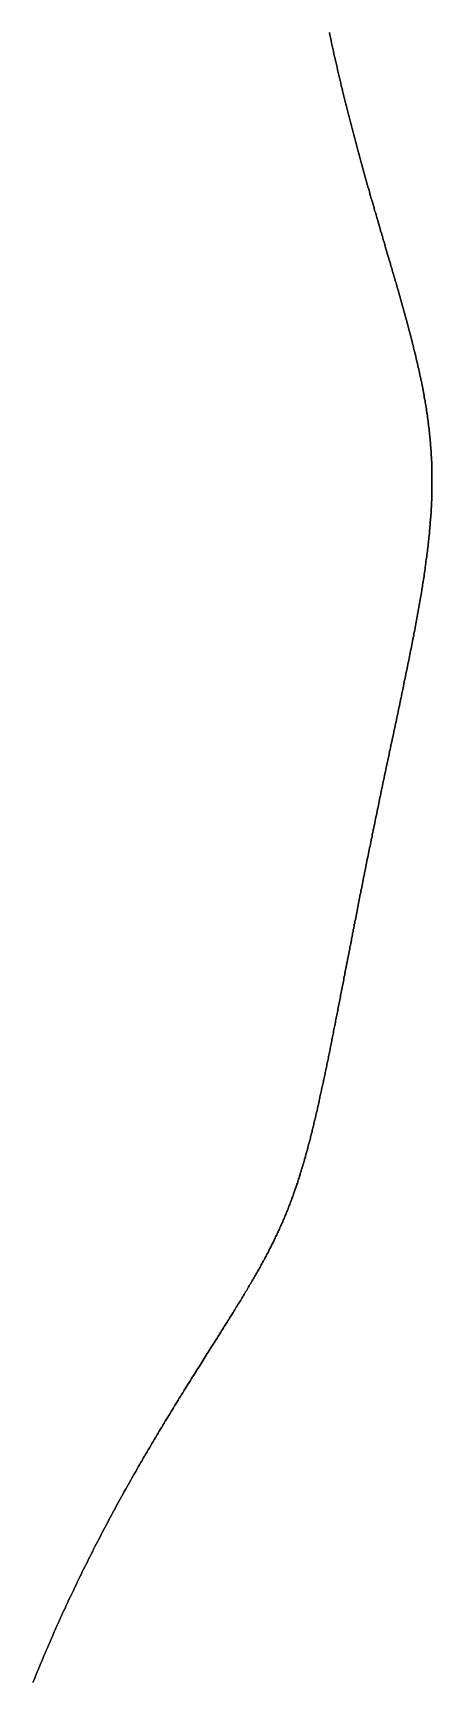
# Model space of a CAD drawing. Header units: inches. Extents: x 130170 to 284068, y 377793 to 804530.
# Drawn here: x 248925.5 to 248954.1, y 748283.8 to 748401.9 of the extents above; entities that cross this region are included whole.
import ezdxf

# ---------------------------------------------------------------- set-up
doc = ezdxf.new("R2010")
doc.units = ezdxf.units.IN
doc.header["$MEASUREMENT"] = 0
doc.layers.add('muni_il', color=7, linetype='Continuous')

msp = doc.modelspace()

# ---------------------------------------------------------------- linework, layer by layer
at = {"layer": 'muni_il'}
for points in [[(248946.74, 748401.99), (248946.78, 748401.8), (248946.82, 748401.61), (248946.86, 748401.41), (248946.9, 748401.22), (248946.95, 748401.03), (248946.99, 748400.83), (248947.03, 748400.64), (248947.07, 748400.45), (248947.12, 748400.26), (248947.16, 748400.06), (248947.2, 748399.87), (248947.25, 748399.68), (248947.29, 748399.49), (248947.33, 748399.3), (248947.38, 748399.11), (248947.42, 748398.92), (248947.47, 748398.73), (248947.51, 748398.54), (248947.56, 748398.35), (248947.6, 748398.16), (248947.65, 748397.97), (248947.69, 748397.79), (248947.74, 748397.6), (248947.78, 748397.41), (248947.83, 748397.22), (248947.88, 748397.03), (248947.92, 748396.85), (248947.97, 748396.66), (248948.02, 748396.48), (248948.06, 748396.29), (248948.11, 748396.1), (248948.16, 748395.92), (248948.2, 748395.74), (248948.25, 748395.55), (248948.3, 748395.37), (248948.35, 748395.18), (248948.39, 748395), (248948.44, 748394.82), (248948.49, 748394.64), (248948.54, 748394.46), (248948.59, 748394.27), (248948.63, 748394.09), (248948.68, 748393.91), (248948.73, 748393.73), (248948.78, 748393.55), (248948.83, 748393.37), (248948.88, 748393.2), (248948.92, 748393.02), (248948.97, 748392.84), (248949.02, 748392.66), (248949.07, 748392.49), (248949.12, 748392.31), (248949.17, 748392.13), (248949.22, 748391.96), (248949.27, 748391.78), (248949.31, 748391.61), (248949.36, 748391.44), (248949.41, 748391.26), (248949.46, 748391.09), (248949.51, 748390.92), (248949.56, 748390.75), (248949.61, 748390.57), (248949.65, 748390.4), (248949.7, 748390.23), (248949.75, 748390.06), (248949.8, 748389.89), (248949.85, 748389.73), (248949.9, 748389.56), (248949.95, 748389.39), (248949.99, 748389.22), (248950.04, 748389.06), (248950.09, 748388.89), (248950.14, 748388.72), (248950.19, 748388.56), (248950.23, 748388.4), (248950.28, 748388.23), (248950.33, 748388.07), (248950.38, 748387.91), (248950.42, 748387.74), (248950.47, 748387.58), (248950.52, 748387.42), (248950.57, 748387.26), (248950.61, 748387.1), (248950.66, 748386.94), (248950.71, 748386.78), (248950.75, 748386.62), (248950.8, 748386.46), (248950.85, 748386.31), (248950.89, 748386.15), (248950.94, 748385.99), (248950.98, 748385.84), (248951.03, 748385.68), (248951.07, 748385.53), (248951.12, 748385.38), (248951.16, 748385.22), (248951.21, 748385.07), (248951.25, 748384.92), (248951.3, 748384.77), (248951.34, 748384.61), (248951.39, 748384.46), (248951.43, 748384.31), (248951.47, 748384.16), (248951.52, 748384.01), (248951.56, 748383.87), (248951.6, 748383.72), (248951.64, 748383.57), (248951.69, 748383.42), (248951.73, 748383.28), (248951.77, 748383.13), (248951.81, 748382.99), (248951.85, 748382.84), (248951.89, 748382.7), (248951.93, 748382.55), (248951.97, 748382.41), (248952.01, 748382.27), (248952.05, 748382.13), (248952.09, 748381.98), (248952.13, 748381.84), (248952.17, 748381.7), (248952.21, 748381.56), (248952.25, 748381.42), (248952.29, 748381.28), (248952.32, 748381.14), (248952.36, 748381.01), (248952.4, 748380.87), (248952.43, 748380.73), (248952.47, 748380.59), (248952.51, 748380.46), (248952.54, 748380.32), (248952.58, 748380.19), (248952.61, 748380.05), (248952.65, 748379.92), (248952.68, 748379.78), (248952.71, 748379.65), (248952.75, 748379.52), (248952.78, 748379.38), (248952.81, 748379.25), (248952.85, 748379.12), (248952.88, 748378.99), (248952.91, 748378.86), (248952.94, 748378.73), (248952.97, 748378.6), (248953, 748378.47), (248953.03, 748378.34), (248953.06, 748378.21), (248953.09, 748378.08), (248953.12, 748377.95), (248953.15, 748377.82), (248953.18, 748377.69), (248953.21, 748377.57), (248953.23, 748377.44), (248953.26, 748377.31), (248953.29, 748377.19), (248953.31, 748377.06), (248953.34, 748376.94), (248953.36, 748376.81), (248953.39, 748376.69), (248953.41, 748376.56), (248953.44, 748376.44), (248953.46, 748376.31), (248953.49, 748376.19), (248953.51, 748376.07), (248953.53, 748375.94), (248953.55, 748375.82), (248953.57, 748375.7), (248953.6, 748375.57), (248953.62, 748375.45), (248953.64, 748375.33), (248953.66, 748375.21), (248953.68, 748375.09), (248953.7, 748374.97), (248953.71, 748374.84), (248953.73, 748374.72), (248953.75, 748374.6), (248953.77, 748374.48), (248953.78, 748374.36), (248953.8, 748374.24), (248953.82, 748374.12), (248953.83, 748374), (248953.85, 748373.88), (248953.86, 748373.76), (248953.88, 748373.64), (248953.89, 748373.52), (248953.9, 748373.41), (248953.92, 748373.29), (248953.93, 748373.17), (248953.94, 748373.05), (248953.95, 748372.93), (248953.96, 748372.81), (248953.97, 748372.69), (248953.99, 748372.58), (248954, 748372.46), (248954, 748372.34), (248954.01, 748372.22), (248954.02, 748372.1), (248954.03, 748371.98), (248954.04, 748371.87), (248954.05, 748371.75), (248954.05, 748371.63), (248954.06, 748371.51), (248954.06, 748371.39), (248954.07, 748371.28), (248954.08, 748371.16), (248954.08, 748371.04), (248954.08, 748370.92), (248954.09, 748370.81), (248954.09, 748370.69), (248954.09, 748370.57), (248954.1, 748370.45), (248954.1, 748370.33), (248954.1, 748370.21), (248954.1, 748370.1), (248954.1, 748369.98), (248954.1, 748369.86), (248954.1, 748369.74), (248954.1, 748369.62), (248954.1, 748369.51), (248954.1, 748369.39), (248954.1, 748369.27), (248954.1, 748369.15), (248954.1, 748369.03), (248954.09, 748368.91), (248954.09, 748368.79), (248954.09, 748368.67), (248954.08, 748368.55), (248954.08, 748368.43), (248954.07, 748368.31), (248954.07, 748368.19), (248954.06, 748368.07), (248954.06, 748367.95), (248954.05, 748367.83), (248954.04, 748367.71), (248954.04, 748367.59), (248954.03, 748367.47), (248954.02, 748367.35), (248954.01, 748367.23), (248954, 748367.11), (248953.99, 748366.99), (248953.98, 748366.87), (248953.97, 748366.74), (248953.96, 748366.62), (248953.95, 748366.5), (248953.94, 748366.38), (248953.93, 748366.26), (248953.92, 748366.13), (248953.91, 748366.01), (248953.9, 748365.89), (248953.88, 748365.76), (248953.87, 748365.64), (248953.86, 748365.51), (248953.84, 748365.39), (248953.83, 748365.27), (248953.82, 748365.14), (248953.8, 748365.02), (248953.79, 748364.89), (248953.77, 748364.77), (248953.76, 748364.64), (248953.74, 748364.52), (248953.72, 748364.39), (248953.71, 748364.26), (248953.69, 748364.14), (248953.67, 748364.01), (248953.66, 748363.88), (248953.64, 748363.76), (248953.62, 748363.63), (248953.6, 748363.5), (248953.58, 748363.37), (248953.57, 748363.24), (248953.55, 748363.11), (248953.53, 748362.99), (248953.51, 748362.86), (248953.49, 748362.73), (248953.47, 748362.6), (248953.45, 748362.47), (248953.43, 748362.34), (248953.41, 748362.21), (248953.38, 748362.08), (248953.36, 748361.95), (248953.34, 748361.81), (248953.32, 748361.68), (248953.3, 748361.55), (248953.28, 748361.42), (248953.25, 748361.29), (248953.23, 748361.16), (248953.21, 748361.02), (248953.18, 748360.89), (248953.16, 748360.76), (248953.14, 748360.62), (248953.11, 748360.49), (248953.09, 748360.36), (248953.06, 748360.22), (248953.04, 748360.09), (248953.02, 748359.95), (248952.99, 748359.82), (248952.97, 748359.68), (248952.94, 748359.55), (248952.91, 748359.41), (248952.89, 748359.27), (248952.86, 748359.14), (248952.84, 748359), (248952.81, 748358.87), (248952.79, 748358.73), (248952.76, 748358.59), (248952.73, 748358.45), (248952.71, 748358.32), (248952.68, 748358.18), (248952.65, 748358.04), (248952.62, 748357.9), (248952.6, 748357.77), (248952.57, 748357.63), (248952.54, 748357.49), (248952.51, 748357.35), (248952.49, 748357.21), (248952.46, 748357.07), (248952.43, 748356.93), (248952.4, 748356.79), (248952.37, 748356.65), (248952.35, 748356.51), (248952.32, 748356.37), (248952.29, 748356.23), (248952.26, 748356.09), (248952.23, 748355.95), (248952.2, 748355.81), (248952.17, 748355.67), (248952.14, 748355.53), (248952.11, 748355.39), (248952.08, 748355.24), (248952.06, 748355.1), (248952.03, 748354.96), (248952, 748354.82), (248951.97, 748354.68), (248951.94, 748354.54), (248951.91, 748354.39), (248951.88, 748354.25), (248951.85, 748354.11), (248951.82, 748353.97), (248951.79, 748353.82), (248951.76, 748353.68), (248951.73, 748353.54), (248951.7, 748353.4), (248951.67, 748353.25), (248951.64, 748353.11), (248951.61, 748352.97), (248951.58, 748352.82), (248951.55, 748352.68), (248951.52, 748352.54), (248951.49, 748352.39), (248951.46, 748352.25), (248951.43, 748352.11), (248951.4, 748351.96), (248951.37, 748351.82), (248951.34, 748351.68), (248951.31, 748351.53), (248951.28, 748351.39), (248951.25, 748351.25), (248951.21, 748351.1), (248951.18, 748350.96), (248951.15, 748350.82), (248951.12, 748350.67), (248951.09, 748350.53), (248951.06, 748350.39), (248951.03, 748350.24), (248951, 748350.1), (248950.97, 748349.96), (248950.94, 748349.81), (248950.91, 748349.67), (248950.88, 748349.53), (248950.85, 748349.38), (248950.82, 748349.24), (248950.79, 748349.1), (248950.76, 748348.96), (248950.73, 748348.81), (248950.7, 748348.67), (248950.67, 748348.53), (248950.64, 748348.39), (248950.61, 748348.24), (248950.58, 748348.1), (248950.55, 748347.96), (248950.52, 748347.82), (248950.49, 748347.67), (248950.46, 748347.53), (248950.43, 748347.39), (248950.4, 748347.25), (248950.37, 748347.11), (248950.34, 748346.97), (248950.32, 748346.82), (248950.29, 748346.68), (248950.26, 748346.54), (248950.23, 748346.4), (248950.2, 748346.26), (248950.17, 748346.12), (248950.14, 748345.98), (248950.11, 748345.84), (248950.08, 748345.7), (248950.05, 748345.56), (248950.02, 748345.42), (248950, 748345.28), (248949.97, 748345.14), (248949.94, 748345), (248949.91, 748344.86), (248949.88, 748344.73), (248949.85, 748344.59), (248949.82, 748344.45), (248949.8, 748344.31), (248949.77, 748344.17), (248949.74, 748344.03), (248949.71, 748343.9), (248949.68, 748343.76), (248949.66, 748343.62), (248949.63, 748343.49), (248949.6, 748343.35), (248949.57, 748343.21), (248949.55, 748343.08), (248949.52, 748342.94), (248949.49, 748342.81), (248949.46, 748342.67), (248949.44, 748342.54), (248949.41, 748342.4), (248949.38, 748342.27), (248949.36, 748342.13), (248949.33, 748342), (248949.3, 748341.86), (248949.27, 748341.73), (248949.25, 748341.6), (248949.22, 748341.46), (248949.2, 748341.33), (248949.17, 748341.2), (248949.14, 748341.07), (248949.12, 748340.93), (248949.09, 748340.8), (248949.06, 748340.67), (248949.04, 748340.54), (248949.01, 748340.41), (248948.99, 748340.28), (248948.96, 748340.15), (248948.93, 748340.02), (248948.91, 748339.89), (248948.88, 748339.76), (248948.86, 748339.63), (248948.83, 748339.5), (248948.81, 748339.37), (248948.78, 748339.25), (248948.76, 748339.12), (248948.73, 748338.99), (248948.71, 748338.86), (248948.68, 748338.74), (248948.66, 748338.61), (248948.63, 748338.48), (248948.61, 748338.36), (248948.58, 748338.23), (248948.56, 748338.11), (248948.53, 748337.98), (248948.51, 748337.86), (248948.49, 748337.73), (248948.46, 748337.61), (248948.44, 748337.48), (248948.41, 748337.36), (248948.39, 748337.24), (248948.37, 748337.12), (248948.34, 748336.99), (248948.32, 748336.87), (248948.3, 748336.75), (248948.27, 748336.63), (248948.25, 748336.51), (248948.22, 748336.39), (248948.2, 748336.26), (248948.18, 748336.14), (248948.15, 748336.02), (248948.13, 748335.91), (248948.11, 748335.79), (248948.09, 748335.67), (248948.06, 748335.55), (248948.04, 748335.43), (248948.02, 748335.31), (248947.99, 748335.19), (248947.97, 748335.08), (248947.95, 748334.96), (248947.93, 748334.84), (248947.9, 748334.73), (248947.88, 748334.61), (248947.86, 748334.5), (248947.84, 748334.38), (248947.81, 748334.27), (248947.79, 748334.15), (248947.77, 748334.04), (248947.75, 748333.92), (248947.73, 748333.81), (248947.7, 748333.69), (248947.68, 748333.58), (248947.66, 748333.47), (248947.64, 748333.36), (248947.62, 748333.24), (248947.6, 748333.13), (248947.57, 748333.02), (248947.55, 748332.91), (248947.53, 748332.8), (248947.51, 748332.69), (248947.49, 748332.58), (248947.47, 748332.47), (248947.45, 748332.36), (248947.42, 748332.25), (248947.4, 748332.14), (248947.38, 748332.03), (248947.36, 748331.92), (248947.34, 748331.82), (248947.32, 748331.71), (248947.3, 748331.6), (248947.28, 748331.49), (248947.26, 748331.39), (248947.23, 748331.28), (248947.21, 748331.18), (248947.19, 748331.07), (248947.17, 748330.96), (248947.15, 748330.86), (248947.13, 748330.75), (248947.11, 748330.65), (248947.09, 748330.55), (248947.07, 748330.44), (248947.05, 748330.34), (248947.03, 748330.23), (248947.01, 748330.13), (248946.99, 748330.03), (248946.97, 748329.93), (248946.95, 748329.83), (248946.93, 748329.72), (248946.91, 748329.62), (248946.89, 748329.52), (248946.87, 748329.42), (248946.85, 748329.32), (248946.83, 748329.22), (248946.81, 748329.12), (248946.79, 748329.02), (248946.77, 748328.92), (248946.75, 748328.82), (248946.73, 748328.72), (248946.71, 748328.62), (248946.69, 748328.53), (248946.67, 748328.43), (248946.65, 748328.33), (248946.63, 748328.23), (248946.61, 748328.14), (248946.59, 748328.04), (248946.57, 748327.94), (248946.55, 748327.85), (248946.53, 748327.75), (248946.51, 748327.66), (248946.49, 748327.56), (248946.47, 748327.47), (248946.45, 748327.37), (248946.43, 748327.28), (248946.41, 748327.18), (248946.39, 748327.09), (248946.37, 748327), (248946.35, 748326.9), (248946.33, 748326.81), (248946.31, 748326.72), (248946.29, 748326.63), (248946.27, 748326.53), (248946.25, 748326.44), (248946.23, 748326.35), (248946.21, 748326.26), (248946.19, 748326.17), (248946.17, 748326.08), (248946.15, 748325.99), (248946.13, 748325.9), (248946.11, 748325.81), (248946.09, 748325.72), (248946.07, 748325.63), (248946.05, 748325.54), (248946.04, 748325.45), (248946.02, 748325.36), (248946, 748325.28), (248945.98, 748325.19), (248945.96, 748325.1), (248945.94, 748325.01), (248945.92, 748324.93), (248945.9, 748324.84), (248945.88, 748324.75), (248945.86, 748324.67), (248945.84, 748324.58), (248945.82, 748324.49), (248945.8, 748324.41), (248945.78, 748324.32), (248945.76, 748324.24), (248945.74, 748324.15), (248945.72, 748324.07), (248945.7, 748323.98), (248945.68, 748323.9), (248945.66, 748323.82), (248945.64, 748323.73), (248945.62, 748323.65), (248945.6, 748323.56), (248945.58, 748323.48), (248945.56, 748323.4), (248945.54, 748323.32), (248945.52, 748323.23), (248945.5, 748323.15), (248945.48, 748323.07), (248945.46, 748322.99), (248945.44, 748322.91), (248945.42, 748322.83), (248945.4, 748322.75), (248945.38, 748322.67), (248945.36, 748322.58), (248945.33, 748322.5), (248945.31, 748322.42), (248945.29, 748322.34), (248945.27, 748322.27), (248945.25, 748322.19), (248945.23, 748322.11), (248945.21, 748322.03), (248945.19, 748321.95), (248945.17, 748321.87), (248945.15, 748321.79), (248945.13, 748321.71), (248945.1, 748321.64), (248945.08, 748321.56), (248945.06, 748321.48), (248945.04, 748321.4), (248945.02, 748321.33), (248945, 748321.25), (248944.97, 748321.17), (248944.95, 748321.09), (248944.93, 748321.02), (248944.91, 748320.94), (248944.89, 748320.87), (248944.86, 748320.79), (248944.84, 748320.71), (248944.82, 748320.64), (248944.8, 748320.56), (248944.77, 748320.49), (248944.75, 748320.41), (248944.73, 748320.34), (248944.71, 748320.26), (248944.68, 748320.19), (248944.66, 748320.11), (248944.64, 748320.04), (248944.61, 748319.96), (248944.59, 748319.89), (248944.57, 748319.81), (248944.54, 748319.74), (248944.52, 748319.67), (248944.49, 748319.59), (248944.47, 748319.52), (248944.45, 748319.44), (248944.42, 748319.37), (248944.4, 748319.3), (248944.37, 748319.22), (248944.35, 748319.15), (248944.32, 748319.08), (248944.3, 748319), (248944.27, 748318.93), (248944.25, 748318.86), (248944.22, 748318.78), (248944.2, 748318.71), (248944.17, 748318.64), (248944.14, 748318.57), (248944.12, 748318.49), (248944.09, 748318.42), (248944.06, 748318.35), (248944.04, 748318.28), (248944.01, 748318.2), (248943.98, 748318.13), (248943.96, 748318.06), (248943.93, 748317.99), (248943.9, 748317.91), (248943.87, 748317.84), (248943.84, 748317.77), (248943.82, 748317.7), (248943.79, 748317.62), (248943.76, 748317.55), (248943.73, 748317.48), (248943.7, 748317.41), (248943.67, 748317.33), (248943.64, 748317.26), (248943.61, 748317.19), (248943.58, 748317.12), (248943.55, 748317.04), (248943.52, 748316.97), (248943.49, 748316.9), (248943.46, 748316.83), (248943.43, 748316.75), (248943.4, 748316.68), (248943.37, 748316.61), (248943.33, 748316.54), (248943.3, 748316.46), (248943.27, 748316.39), (248943.24, 748316.32), (248943.2, 748316.24), (248943.17, 748316.17), (248943.14, 748316.1), (248943.1, 748316.02), (248943.07, 748315.95), (248943.03, 748315.88), (248943, 748315.8), (248942.97, 748315.73), (248942.93, 748315.65), (248942.89, 748315.58), (248942.86, 748315.5), (248942.82, 748315.43), (248942.79, 748315.35), (248942.75, 748315.28), (248942.71, 748315.2), (248942.68, 748315.13), (248942.64, 748315.05), (248942.6, 748314.98), (248942.56, 748314.9), (248942.52, 748314.83), (248942.48, 748314.75), (248942.45, 748314.67), (248942.41, 748314.6), (248942.37, 748314.52), (248942.33, 748314.44), (248942.29, 748314.36), (248942.24, 748314.29), (248942.2, 748314.21), (248942.16, 748314.13), (248942.12, 748314.05), (248942.08, 748313.97), (248942.03, 748313.89), (248941.99, 748313.82), (248941.95, 748313.74), (248941.9, 748313.66), (248941.86, 748313.58), (248941.82, 748313.5), (248941.77, 748313.41), (248941.73, 748313.33), (248941.68, 748313.25), (248941.64, 748313.17), (248941.59, 748313.09), (248941.54, 748313.01), (248941.5, 748312.92), (248941.45, 748312.84), (248941.4, 748312.76), (248941.35, 748312.67), (248941.3, 748312.59), (248941.25, 748312.5), (248941.2, 748312.42), (248941.15, 748312.33), (248941.1, 748312.25), (248941.05, 748312.16), (248941, 748312.07), (248940.95, 748311.99), (248940.9, 748311.9), (248940.85, 748311.81), (248940.8, 748311.72), (248940.74, 748311.64), (248940.69, 748311.55), (248940.63, 748311.46), (248940.58, 748311.37), (248940.53, 748311.28), (248940.47, 748311.18), (248940.42, 748311.09), (248940.36, 748311), (248940.3, 748310.91), (248940.25, 748310.82), (248940.19, 748310.72), (248940.13, 748310.63), (248940.07, 748310.53), (248940.01, 748310.44), (248939.96, 748310.34), (248939.9, 748310.25), (248939.84, 748310.15), (248939.78, 748310.05), (248939.72, 748309.96), (248939.65, 748309.86), (248939.59, 748309.76), (248939.53, 748309.66), (248939.47, 748309.56), (248939.41, 748309.46), (248939.34, 748309.36), (248939.28, 748309.26), (248939.21, 748309.15), (248939.15, 748309.05), (248939.08, 748308.95), (248939.02, 748308.84), (248938.95, 748308.74), (248938.89, 748308.63), (248938.82, 748308.53), (248938.75, 748308.42), (248938.69, 748308.31), (248938.62, 748308.21), (248938.55, 748308.1), (248938.48, 748307.99), (248938.41, 748307.88), (248938.34, 748307.77), (248938.27, 748307.66), (248938.2, 748307.54), (248938.13, 748307.43), (248938.06, 748307.32), (248937.99, 748307.21), (248937.91, 748307.09), (248937.84, 748306.98), (248937.77, 748306.86), (248937.7, 748306.74), (248937.62, 748306.63), (248937.55, 748306.51), (248937.47, 748306.39), (248937.4, 748306.27), (248937.32, 748306.15), (248937.25, 748306.03), (248937.17, 748305.91), (248937.09, 748305.79), (248937.02, 748305.67), (248936.94, 748305.54), (248936.86, 748305.42), (248936.78, 748305.29), (248936.71, 748305.17), (248936.63, 748305.04), (248936.55, 748304.91), (248936.47, 748304.79), (248936.39, 748304.66), (248936.31, 748304.53), (248936.23, 748304.4), (248936.15, 748304.27), (248936.06, 748304.14), (248935.98, 748304.01), (248935.9, 748303.87), (248935.82, 748303.74), (248935.74, 748303.61), (248935.65, 748303.47), (248935.57, 748303.33), (248935.49, 748303.2), (248935.4, 748303.06), (248935.32, 748302.92), (248935.23, 748302.78), (248935.15, 748302.64), (248935.06, 748302.5), (248934.98, 748302.36), (248934.89, 748302.22), (248934.81, 748302.08), (248934.72, 748301.94), (248934.63, 748301.79), (248934.55, 748301.65), (248934.46, 748301.5), (248934.37, 748301.36), (248934.29, 748301.21), (248934.2, 748301.06), (248934.11, 748300.91), (248934.02, 748300.76), (248933.93, 748300.61), (248933.85, 748300.46), (248933.76, 748300.31), (248933.67, 748300.16), (248933.58, 748300.01), (248933.49, 748299.86), (248933.4, 748299.7), (248933.31, 748299.55), (248933.22, 748299.39), (248933.13, 748299.24), (248933.04, 748299.08), (248932.95, 748298.92), (248932.86, 748298.76), (248932.77, 748298.6), (248932.68, 748298.44), (248932.59, 748298.28), (248932.5, 748298.12), (248932.41, 748297.96), (248932.31, 748297.8), (248932.22, 748297.64), (248932.13, 748297.47), (248932.04, 748297.31), (248931.95, 748297.14), (248931.86, 748296.98), (248931.77, 748296.81), (248931.67, 748296.64), (248931.58, 748296.48), (248931.49, 748296.31), (248931.4, 748296.14), (248931.31, 748295.97), (248931.22, 748295.8), (248931.12, 748295.63), (248931.03, 748295.46), (248930.94, 748295.29), (248930.85, 748295.11), (248930.76, 748294.94), (248930.67, 748294.77), (248930.57, 748294.59), (248930.48, 748294.42), (248930.39, 748294.24), (248930.3, 748294.07), (248930.21, 748293.89), (248930.12, 748293.71), (248930.03, 748293.54), (248929.93, 748293.36), (248929.84, 748293.18), (248929.75, 748293), (248929.66, 748292.82), (248929.57, 748292.64), (248929.48, 748292.46), (248929.39, 748292.28), (248929.3, 748292.1), (248929.21, 748291.92), (248929.12, 748291.74), (248929.03, 748291.55), (248928.94, 748291.37), (248928.85, 748291.19), (248928.76, 748291), (248928.67, 748290.82), (248928.58, 748290.63), (248928.49, 748290.45), (248928.41, 748290.26), (248928.32, 748290.08), (248928.23, 748289.89), (248928.14, 748289.7), (248928.05, 748289.52), (248927.97, 748289.33), (248927.88, 748289.14), (248927.79, 748288.95), (248927.71, 748288.77), (248927.62, 748288.58), (248927.53, 748288.39), (248927.45, 748288.2), (248927.36, 748288.01), (248927.28, 748287.82), (248927.19, 748287.63), (248927.11, 748287.44), (248927.02, 748287.25), (248926.94, 748287.06), (248926.86, 748286.87), (248926.77, 748286.68), (248926.69, 748286.49), (248926.61, 748286.3), (248926.53, 748286.11), (248926.44, 748285.91), (248926.36, 748285.72), (248926.28, 748285.53), (248926.2, 748285.34), (248926.12, 748285.15), (248926.04, 748284.96), (248925.96, 748284.76), (248925.88, 748284.57), (248925.8, 748284.38), (248925.72, 748284.19), (248925.65, 748283.99), (248925.57, 748283.8), (248925.49, 748283.61)], [(248925.49, 748283.61), (248925.57, 748283.8), (248925.65, 748283.99), (248925.72, 748284.19), (248925.8, 748284.38), (248925.88, 748284.57), (248925.96, 748284.76), (248926.04, 748284.96), (248926.12, 748285.15), (248926.2, 748285.34), (248926.28, 748285.53), (248926.36, 748285.72), (248926.44, 748285.91), (248926.53, 748286.11), (248926.61, 748286.3), (248926.69, 748286.49), (248926.77, 748286.68), (248926.86, 748286.87), (248926.94, 748287.06), (248927.02, 748287.25), (248927.11, 748287.44), (248927.19, 748287.63), (248927.28, 748287.82), (248927.36, 748288.01), (248927.45, 748288.2), (248927.53, 748288.39), (248927.62, 748288.58), (248927.71, 748288.77), (248927.79, 748288.95), (248927.88, 748289.14), (248927.97, 748289.33), (248928.05, 748289.52), (248928.14, 748289.7), (248928.23, 748289.89), (248928.32, 748290.08), (248928.41, 748290.26), (248928.49, 748290.45), (248928.58, 748290.63), (248928.67, 748290.82), (248928.76, 748291), (248928.85, 748291.19), (248928.94, 748291.37), (248929.03, 748291.55), (248929.12, 748291.74), (248929.21, 748291.92), (248929.3, 748292.1), (248929.39, 748292.28), (248929.48, 748292.46), (248929.57, 748292.64), (248929.66, 748292.82), (248929.75, 748293), (248929.84, 748293.18), (248929.93, 748293.36), (248930.03, 748293.54), (248930.12, 748293.71), (248930.21, 748293.89), (248930.3, 748294.07), (248930.39, 748294.24), (248930.48, 748294.42), (248930.57, 748294.59), (248930.67, 748294.77), (248930.76, 748294.94), (248930.85, 748295.11), (248930.94, 748295.29), (248931.03, 748295.46), (248931.12, 748295.63), (248931.22, 748295.8), (248931.31, 748295.97), (248931.4, 748296.14), (248931.49, 748296.31), (248931.58, 748296.48), (248931.67, 748296.64), (248931.77, 748296.81), (248931.86, 748296.98), (248931.95, 748297.14), (248932.04, 748297.31), (248932.13, 748297.47), (248932.22, 748297.64), (248932.31, 748297.8), (248932.41, 748297.96), (248932.5, 748298.12), (248932.59, 748298.28), (248932.68, 748298.44), (248932.77, 748298.6), (248932.86, 748298.76), (248932.95, 748298.92), (248933.04, 748299.08), (248933.13, 748299.24), (248933.22, 748299.39), (248933.31, 748299.55), (248933.4, 748299.7), (248933.49, 748299.86), (248933.58, 748300.01), (248933.67, 748300.16), (248933.76, 748300.31), (248933.85, 748300.46), (248933.93, 748300.61), (248934.02, 748300.76), (248934.11, 748300.91), (248934.2, 748301.06), (248934.29, 748301.21), (248934.37, 748301.36), (248934.46, 748301.5), (248934.55, 748301.65), (248934.63, 748301.79), (248934.72, 748301.94), (248934.81, 748302.08), (248934.89, 748302.22), (248934.98, 748302.36), (248935.06, 748302.5), (248935.15, 748302.64), (248935.23, 748302.78), (248935.32, 748302.92), (248935.4, 748303.06), (248935.49, 748303.2), (248935.57, 748303.33), (248935.65, 748303.47), (248935.74, 748303.61), (248935.82, 748303.74), (248935.9, 748303.87), (248935.98, 748304.01), (248936.06, 748304.14), (248936.15, 748304.27), (248936.23, 748304.4), (248936.31, 748304.53), (248936.39, 748304.66), (248936.47, 748304.79), (248936.55, 748304.91), (248936.63, 748305.04), (248936.71, 748305.17), (248936.78, 748305.29), (248936.86, 748305.42), (248936.94, 748305.54), (248937.02, 748305.67), (248937.09, 748305.79), (248937.17, 748305.91), (248937.25, 748306.03), (248937.32, 748306.15), (248937.4, 748306.27), (248937.47, 748306.39), (248937.55, 748306.51), (248937.62, 748306.63), (248937.7, 748306.74), (248937.77, 748306.86), (248937.84, 748306.98), (248937.91, 748307.09), (248937.99, 748307.21), (248938.06, 748307.32), (248938.13, 748307.43), (248938.2, 748307.54), (248938.27, 748307.66), (248938.34, 748307.77), (248938.41, 748307.88), (248938.48, 748307.99), (248938.55, 748308.1), (248938.62, 748308.21), (248938.69, 748308.31), (248938.75, 748308.42), (248938.82, 748308.53), (248938.89, 748308.63), (248938.95, 748308.74), (248939.02, 748308.84), (248939.08, 748308.95), (248939.15, 748309.05), (248939.21, 748309.15), (248939.28, 748309.26), (248939.34, 748309.36), (248939.41, 748309.46), (248939.47, 748309.56), (248939.53, 748309.66), (248939.59, 748309.76), (248939.65, 748309.86), (248939.72, 748309.96), (248939.78, 748310.05), (248939.84, 748310.15), (248939.9, 748310.25), (248939.96, 748310.34), (248940.01, 748310.44), (248940.07, 748310.53), (248940.13, 748310.63), (248940.19, 748310.72), (248940.25, 748310.82), (248940.3, 748310.91), (248940.36, 748311), (248940.42, 748311.09), (248940.47, 748311.18), (248940.53, 748311.28), (248940.58, 748311.37), (248940.63, 748311.46), (248940.69, 748311.55), (248940.74, 748311.64), (248940.8, 748311.72), (248940.85, 748311.81), (248940.9, 748311.9), (248940.95, 748311.99), (248941, 748312.07), (248941.05, 748312.16), (248941.1, 748312.25), (248941.15, 748312.33), (248941.2, 748312.42), (248941.25, 748312.5), (248941.3, 748312.59), (248941.35, 748312.67), (248941.4, 748312.76), (248941.45, 748312.84), (248941.5, 748312.92), (248941.54, 748313.01), (248941.59, 748313.09), (248941.64, 748313.17), (248941.68, 748313.25), (248941.73, 748313.33), (248941.77, 748313.41), (248941.82, 748313.5), (248941.86, 748313.58), (248941.9, 748313.66), (248941.95, 748313.74), (248941.99, 748313.82), (248942.03, 748313.89), (248942.08, 748313.97), (248942.12, 748314.05), (248942.16, 748314.13), (248942.2, 748314.21), (248942.24, 748314.29), (248942.29, 748314.36), (248942.33, 748314.44), (248942.37, 748314.52), (248942.41, 748314.6), (248942.45, 748314.67), (248942.48, 748314.75), (248942.52, 748314.83), (248942.56, 748314.9), (248942.6, 748314.98), (248942.64, 748315.05), (248942.68, 748315.13), (248942.71, 748315.2), (248942.75, 748315.28), (248942.79, 748315.35), (248942.82, 748315.43), (248942.86, 748315.5), (248942.89, 748315.58), (248942.93, 748315.65), (248942.97, 748315.73), (248943, 748315.8), (248943.03, 748315.88), (248943.07, 748315.95), (248943.1, 748316.02), (248943.14, 748316.1), (248943.17, 748316.17), (248943.2, 748316.24), (248943.24, 748316.32), (248943.27, 748316.39), (248943.3, 748316.46), (248943.33, 748316.54), (248943.37, 748316.61), (248943.4, 748316.68), (248943.43, 748316.75), (248943.46, 748316.83), (248943.49, 748316.9), (248943.52, 748316.97), (248943.55, 748317.04), (248943.58, 748317.12), (248943.61, 748317.19), (248943.64, 748317.26), (248943.67, 748317.33), (248943.7, 748317.41), (248943.73, 748317.48), (248943.76, 748317.55), (248943.79, 748317.62), (248943.82, 748317.7), (248943.84, 748317.77), (248943.87, 748317.84), (248943.9, 748317.91), (248943.93, 748317.99), (248943.96, 748318.06), (248943.98, 748318.13), (248944.01, 748318.2), (248944.04, 748318.28), (248944.06, 748318.35), (248944.09, 748318.42), (248944.12, 748318.49), (248944.14, 748318.57), (248944.17, 748318.64), (248944.2, 748318.71), (248944.22, 748318.78), (248944.25, 748318.86), (248944.27, 748318.93), (248944.3, 748319), (248944.32, 748319.08), (248944.35, 748319.15), (248944.37, 748319.22), (248944.4, 748319.3), (248944.42, 748319.37), (248944.45, 748319.44), (248944.47, 748319.52), (248944.49, 748319.59), (248944.52, 748319.67), (248944.54, 748319.74), (248944.57, 748319.81), (248944.59, 748319.89), (248944.61, 748319.96), (248944.64, 748320.04), (248944.66, 748320.11), (248944.68, 748320.19), (248944.71, 748320.26), (248944.73, 748320.34), (248944.75, 748320.41), (248944.77, 748320.49), (248944.8, 748320.56), (248944.82, 748320.64), (248944.84, 748320.71), (248944.86, 748320.79), (248944.89, 748320.87), (248944.91, 748320.94), (248944.93, 748321.02), (248944.95, 748321.09), (248944.97, 748321.17), (248945, 748321.25), (248945.02, 748321.33), (248945.04, 748321.4), (248945.06, 748321.48), (248945.08, 748321.56), (248945.1, 748321.64), (248945.13, 748321.71), (248945.15, 748321.79), (248945.17, 748321.87), (248945.19, 748321.95), (248945.21, 748322.03), (248945.23, 748322.11), (248945.25, 748322.19), (248945.27, 748322.27), (248945.29, 748322.34), (248945.31, 748322.42), (248945.33, 748322.5), (248945.36, 748322.58), (248945.38, 748322.67), (248945.4, 748322.75), (248945.42, 748322.83), (248945.44, 748322.91), (248945.46, 748322.99), (248945.48, 748323.07), (248945.5, 748323.15), (248945.52, 748323.23), (248945.54, 748323.32), (248945.56, 748323.4), (248945.58, 748323.48), (248945.6, 748323.56), (248945.62, 748323.65), (248945.64, 748323.73), (248945.66, 748323.82), (248945.68, 748323.9), (248945.7, 748323.98), (248945.72, 748324.07), (248945.74, 748324.15), (248945.76, 748324.24), (248945.78, 748324.32), (248945.8, 748324.41), (248945.82, 748324.49), (248945.84, 748324.58), (248945.86, 748324.67), (248945.88, 748324.75), (248945.9, 748324.84), (248945.92, 748324.93), (248945.94, 748325.01), (248945.96, 748325.1), (248945.98, 748325.19), (248946, 748325.28), (248946.02, 748325.36), (248946.04, 748325.45), (248946.05, 748325.54), (248946.07, 748325.63), (248946.09, 748325.72), (248946.11, 748325.81), (248946.13, 748325.9), (248946.15, 748325.99), (248946.17, 748326.08), (248946.19, 748326.17), (248946.21, 748326.26), (248946.23, 748326.35), (248946.25, 748326.44), (248946.27, 748326.53), (248946.29, 748326.63), (248946.31, 748326.72), (248946.33, 748326.81), (248946.35, 748326.9), (248946.37, 748327), (248946.39, 748327.09), (248946.41, 748327.18), (248946.43, 748327.28), (248946.45, 748327.37), (248946.47, 748327.47), (248946.49, 748327.56), (248946.51, 748327.66), (248946.53, 748327.75), (248946.55, 748327.85), (248946.57, 748327.94), (248946.59, 748328.04), (248946.61, 748328.14), (248946.63, 748328.23), (248946.65, 748328.33), (248946.67, 748328.43), (248946.69, 748328.53), (248946.71, 748328.62), (248946.73, 748328.72), (248946.75, 748328.82), (248946.77, 748328.92), (248946.79, 748329.02), (248946.81, 748329.12), (248946.83, 748329.22), (248946.85, 748329.32), (248946.87, 748329.42), (248946.89, 748329.52), (248946.91, 748329.62), (248946.93, 748329.72), (248946.95, 748329.83), (248946.97, 748329.93), (248946.99, 748330.03), (248947.01, 748330.13), (248947.03, 748330.23), (248947.05, 748330.34), (248947.07, 748330.44), (248947.09, 748330.55), (248947.11, 748330.65), (248947.13, 748330.75), (248947.15, 748330.86), (248947.17, 748330.96), (248947.19, 748331.07), (248947.21, 748331.18), (248947.23, 748331.28), (248947.26, 748331.39), (248947.28, 748331.49), (248947.3, 748331.6), (248947.32, 748331.71), (248947.34, 748331.82), (248947.36, 748331.92), (248947.38, 748332.03), (248947.4, 748332.14), (248947.42, 748332.25), (248947.45, 748332.36), (248947.47, 748332.47), (248947.49, 748332.58), (248947.51, 748332.69), (248947.53, 748332.8), (248947.55, 748332.91), (248947.57, 748333.02), (248947.6, 748333.13), (248947.62, 748333.24), (248947.64, 748333.36), (248947.66, 748333.47), (248947.68, 748333.58), (248947.7, 748333.69), (248947.73, 748333.81), (248947.75, 748333.92), (248947.77, 748334.04), (248947.79, 748334.15), (248947.81, 748334.27), (248947.84, 748334.38), (248947.86, 748334.5), (248947.88, 748334.61), (248947.9, 748334.73), (248947.93, 748334.84), (248947.95, 748334.96), (248947.97, 748335.08), (248947.99, 748335.19), (248948.02, 748335.31), (248948.04, 748335.43), (248948.06, 748335.55), (248948.09, 748335.67), (248948.11, 748335.79), (248948.13, 748335.91), (248948.15, 748336.02), (248948.18, 748336.14), (248948.2, 748336.26), (248948.22, 748336.39), (248948.25, 748336.51), (248948.27, 748336.63), (248948.3, 748336.75), (248948.32, 748336.87), (248948.34, 748336.99), (248948.37, 748337.12), (248948.39, 748337.24), (248948.41, 748337.36), (248948.44, 748337.48), (248948.46, 748337.61), (248948.49, 748337.73), (248948.51, 748337.86), (248948.53, 748337.98), (248948.56, 748338.11), (248948.58, 748338.23), (248948.61, 748338.36), (248948.63, 748338.48), (248948.66, 748338.61), (248948.68, 748338.74), (248948.71, 748338.86), (248948.73, 748338.99), (248948.76, 748339.12), (248948.78, 748339.25), (248948.81, 748339.37), (248948.83, 748339.5), (248948.86, 748339.63), (248948.88, 748339.76), (248948.91, 748339.89), (248948.93, 748340.02), (248948.96, 748340.15), (248948.99, 748340.28), (248949.01, 748340.41), (248949.04, 748340.54), (248949.06, 748340.67), (248949.09, 748340.8), (248949.12, 748340.93), (248949.14, 748341.07), (248949.17, 748341.2), (248949.2, 748341.33), (248949.22, 748341.46), (248949.25, 748341.6), (248949.27, 748341.73), (248949.3, 748341.86), (248949.33, 748342), (248949.36, 748342.13), (248949.38, 748342.27), (248949.41, 748342.4), (248949.44, 748342.54), (248949.46, 748342.67), (248949.49, 748342.81), (248949.52, 748342.94), (248949.55, 748343.08), (248949.57, 748343.21), (248949.6, 748343.35), (248949.63, 748343.49), (248949.66, 748343.62), (248949.68, 748343.76), (248949.71, 748343.9), (248949.74, 748344.03), (248949.77, 748344.17), (248949.8, 748344.31), (248949.82, 748344.45), (248949.85, 748344.59), (248949.88, 748344.73), (248949.91, 748344.86), (248949.94, 748345), (248949.97, 748345.14), (248950, 748345.28), (248950.02, 748345.42), (248950.05, 748345.56), (248950.08, 748345.7), (248950.11, 748345.84), (248950.14, 748345.98), (248950.17, 748346.12), (248950.2, 748346.26), (248950.23, 748346.4), (248950.26, 748346.54), (248950.29, 748346.68), (248950.32, 748346.82), (248950.34, 748346.97), (248950.37, 748347.11), (248950.4, 748347.25), (248950.43, 748347.39), (248950.46, 748347.53), (248950.49, 748347.67), (248950.52, 748347.82), (248950.55, 748347.96), (248950.58, 748348.1), (248950.61, 748348.24), (248950.64, 748348.39), (248950.67, 748348.53), (248950.7, 748348.67), (248950.73, 748348.81), (248950.76, 748348.96), (248950.79, 748349.1), (248950.82, 748349.24), (248950.85, 748349.38), (248950.88, 748349.53), (248950.91, 748349.67), (248950.94, 748349.81), (248950.97, 748349.96), (248951, 748350.1), (248951.03, 748350.24), (248951.06, 748350.39), (248951.09, 748350.53), (248951.12, 748350.67), (248951.15, 748350.82), (248951.18, 748350.96), (248951.21, 748351.1), (248951.25, 748351.25), (248951.28, 748351.39), (248951.31, 748351.53), (248951.34, 748351.68), (248951.37, 748351.82), (248951.4, 748351.96), (248951.43, 748352.11), (248951.46, 748352.25), (248951.49, 748352.39), (248951.52, 748352.54), (248951.55, 748352.68), (248951.58, 748352.82), (248951.61, 748352.97), (248951.64, 748353.11), (248951.67, 748353.25), (248951.7, 748353.4), (248951.73, 748353.54), (248951.76, 748353.68), (248951.79, 748353.82), (248951.82, 748353.97), (248951.85, 748354.11), (248951.88, 748354.25), (248951.91, 748354.39), (248951.94, 748354.54), (248951.97, 748354.68), (248952, 748354.82), (248952.03, 748354.96), (248952.06, 748355.1), (248952.08, 748355.24), (248952.11, 748355.39), (248952.14, 748355.53), (248952.17, 748355.67), (248952.2, 748355.81), (248952.23, 748355.95), (248952.26, 748356.09), (248952.29, 748356.23), (248952.32, 748356.37), (248952.35, 748356.51), (248952.37, 748356.65), (248952.4, 748356.79), (248952.43, 748356.93), (248952.46, 748357.07), (248952.49, 748357.21), (248952.51, 748357.35), (248952.54, 748357.49), (248952.57, 748357.63), (248952.6, 748357.77), (248952.62, 748357.9), (248952.65, 748358.04), (248952.68, 748358.18), (248952.71, 748358.32), (248952.73, 748358.45), (248952.76, 748358.59), (248952.79, 748358.73), (248952.81, 748358.87), (248952.84, 748359), (248952.86, 748359.14), (248952.89, 748359.27), (248952.91, 748359.41), (248952.94, 748359.55), (248952.97, 748359.68), (248952.99, 748359.82), (248953.02, 748359.95), (248953.04, 748360.09), (248953.06, 748360.22), (248953.09, 748360.36), (248953.11, 748360.49), (248953.14, 748360.62), (248953.16, 748360.76), (248953.18, 748360.89), (248953.21, 748361.02), (248953.23, 748361.16), (248953.25, 748361.29), (248953.28, 748361.42), (248953.3, 748361.55), (248953.32, 748361.68), (248953.34, 748361.81), (248953.36, 748361.95), (248953.38, 748362.08), (248953.41, 748362.21), (248953.43, 748362.34), (248953.45, 748362.47), (248953.47, 748362.6), (248953.49, 748362.73), (248953.51, 748362.86), (248953.53, 748362.99), (248953.55, 748363.11), (248953.57, 748363.24), (248953.58, 748363.37), (248953.6, 748363.5), (248953.62, 748363.63), (248953.64, 748363.76), (248953.66, 748363.88), (248953.67, 748364.01), (248953.69, 748364.14), (248953.71, 748364.26), (248953.72, 748364.39), (248953.74, 748364.52), (248953.76, 748364.64), (248953.77, 748364.77), (248953.79, 748364.89), (248953.8, 748365.02), (248953.82, 748365.14), (248953.83, 748365.27), (248953.84, 748365.39), (248953.86, 748365.51), (248953.87, 748365.64), (248953.88, 748365.76), (248953.9, 748365.89), (248953.91, 748366.01), (248953.92, 748366.13), (248953.93, 748366.26), (248953.94, 748366.38), (248953.95, 748366.5), (248953.96, 748366.62), (248953.97, 748366.74), (248953.98, 748366.87), (248953.99, 748366.99), (248954, 748367.11), (248954.01, 748367.23), (248954.02, 748367.35), (248954.03, 748367.47), (248954.04, 748367.59), (248954.04, 748367.71), (248954.05, 748367.83), (248954.06, 748367.95), (248954.06, 748368.07), (248954.07, 748368.19), (248954.07, 748368.31), (248954.08, 748368.43), (248954.08, 748368.55), (248954.09, 748368.67), (248954.09, 748368.79), (248954.09, 748368.91), (248954.1, 748369.03), (248954.1, 748369.15), (248954.1, 748369.27), (248954.1, 748369.39), (248954.1, 748369.51), (248954.1, 748369.62), (248954.1, 748369.74), (248954.1, 748369.86), (248954.1, 748369.98), (248954.1, 748370.1), (248954.1, 748370.21), (248954.1, 748370.33), (248954.1, 748370.45), (248954.09, 748370.57), (248954.09, 748370.69), (248954.09, 748370.81), (248954.08, 748370.92), (248954.08, 748371.04), (248954.08, 748371.16), (248954.07, 748371.28), (248954.06, 748371.39), (248954.06, 748371.51), (248954.05, 748371.63), (248954.05, 748371.75), (248954.04, 748371.87), (248954.03, 748371.98), (248954.02, 748372.1), (248954.01, 748372.22), (248954, 748372.34), (248954, 748372.46), (248953.99, 748372.58), (248953.97, 748372.69), (248953.96, 748372.81), (248953.95, 748372.93), (248953.94, 748373.05), (248953.93, 748373.17), (248953.92, 748373.29), (248953.9, 748373.41), (248953.89, 748373.52), (248953.88, 748373.64), (248953.86, 748373.76), (248953.85, 748373.88), (248953.83, 748374), (248953.82, 748374.12), (248953.8, 748374.24), (248953.78, 748374.36), (248953.77, 748374.48), (248953.75, 748374.6), (248953.73, 748374.72), (248953.71, 748374.84), (248953.7, 748374.97), (248953.68, 748375.09), (248953.66, 748375.21), (248953.64, 748375.33), (248953.62, 748375.45), (248953.6, 748375.57), (248953.57, 748375.7), (248953.55, 748375.82), (248953.53, 748375.94), (248953.51, 748376.07), (248953.49, 748376.19), (248953.46, 748376.31), (248953.44, 748376.44), (248953.41, 748376.56), (248953.39, 748376.69), (248953.36, 748376.81), (248953.34, 748376.94), (248953.31, 748377.06), (248953.29, 748377.19), (248953.26, 748377.31), (248953.23, 748377.44), (248953.21, 748377.57), (248953.18, 748377.69), (248953.15, 748377.82), (248953.12, 748377.95), (248953.09, 748378.08), (248953.06, 748378.21), (248953.03, 748378.34), (248953, 748378.47), (248952.97, 748378.6), (248952.94, 748378.73), (248952.91, 748378.86), (248952.88, 748378.99), (248952.85, 748379.12), (248952.81, 748379.25), (248952.78, 748379.38), (248952.75, 748379.52), (248952.71, 748379.65), (248952.68, 748379.78), (248952.65, 748379.92), (248952.61, 748380.05), (248952.58, 748380.19), (248952.54, 748380.32), (248952.51, 748380.46), (248952.47, 748380.59), (248952.43, 748380.73), (248952.4, 748380.87), (248952.36, 748381.01), (248952.32, 748381.14), (248952.29, 748381.28), (248952.25, 748381.42), (248952.21, 748381.56), (248952.17, 748381.7), (248952.13, 748381.84), (248952.09, 748381.98), (248952.05, 748382.13), (248952.01, 748382.27), (248951.97, 748382.41), (248951.93, 748382.55), (248951.89, 748382.7), (248951.85, 748382.84), (248951.81, 748382.99), (248951.77, 748383.13), (248951.73, 748383.28), (248951.69, 748383.42), (248951.64, 748383.57), (248951.6, 748383.72), (248951.56, 748383.87), (248951.52, 748384.01), (248951.47, 748384.16), (248951.43, 748384.31), (248951.39, 748384.46), (248951.34, 748384.61), (248951.3, 748384.77), (248951.25, 748384.92), (248951.21, 748385.07), (248951.16, 748385.22), (248951.12, 748385.38), (248951.07, 748385.53), (248951.03, 748385.68), (248950.98, 748385.84), (248950.94, 748385.99), (248950.89, 748386.15), (248950.85, 748386.31), (248950.8, 748386.46), (248950.75, 748386.62), (248950.71, 748386.78), (248950.66, 748386.94), (248950.61, 748387.1), (248950.57, 748387.26), (248950.52, 748387.42), (248950.47, 748387.58), (248950.42, 748387.74), (248950.38, 748387.91), (248950.33, 748388.07), (248950.28, 748388.23), (248950.23, 748388.4), (248950.19, 748388.56), (248950.14, 748388.72), (248950.09, 748388.89), (248950.04, 748389.06), (248949.99, 748389.22), (248949.95, 748389.39), (248949.9, 748389.56), (248949.85, 748389.73), (248949.8, 748389.89), (248949.75, 748390.06), (248949.7, 748390.23), (248949.65, 748390.4), (248949.61, 748390.57), (248949.56, 748390.75), (248949.51, 748390.92), (248949.46, 748391.09), (248949.41, 748391.26), (248949.36, 748391.44), (248949.31, 748391.61), (248949.27, 748391.78), (248949.22, 748391.96), (248949.17, 748392.13), (248949.12, 748392.31), (248949.07, 748392.49), (248949.02, 748392.66), (248948.97, 748392.84), (248948.92, 748393.02), (248948.88, 748393.2), (248948.83, 748393.37), (248948.78, 748393.55), (248948.73, 748393.73), (248948.68, 748393.91), (248948.63, 748394.09), (248948.59, 748394.27), (248948.54, 748394.46), (248948.49, 748394.64), (248948.44, 748394.82), (248948.39, 748395), (248948.35, 748395.18), (248948.3, 748395.37), (248948.25, 748395.55), (248948.2, 748395.74), (248948.16, 748395.92), (248948.11, 748396.1), (248948.06, 748396.29), (248948.02, 748396.48), (248947.97, 748396.66), (248947.92, 748396.85), (248947.88, 748397.03), (248947.83, 748397.22), (248947.78, 748397.41), (248947.74, 748397.6), (248947.69, 748397.79), (248947.65, 748397.97), (248947.6, 748398.16), (248947.56, 748398.35), (248947.51, 748398.54), (248947.47, 748398.73), (248947.42, 748398.92), (248947.38, 748399.11), (248947.33, 748399.3), (248947.29, 748399.49), (248947.25, 748399.68), (248947.2, 748399.87), (248947.16, 748400.06), (248947.12, 748400.26), (248947.07, 748400.45), (248947.03, 748400.64), (248946.99, 748400.83), (248946.95, 748401.03), (248946.9, 748401.22), (248946.86, 748401.41), (248946.82, 748401.61), (248946.78, 748401.8), (248946.74, 748401.99)]]:
    msp.add_lwpolyline(points, dxfattribs=at)

doc.saveas('drawing.dxf')
